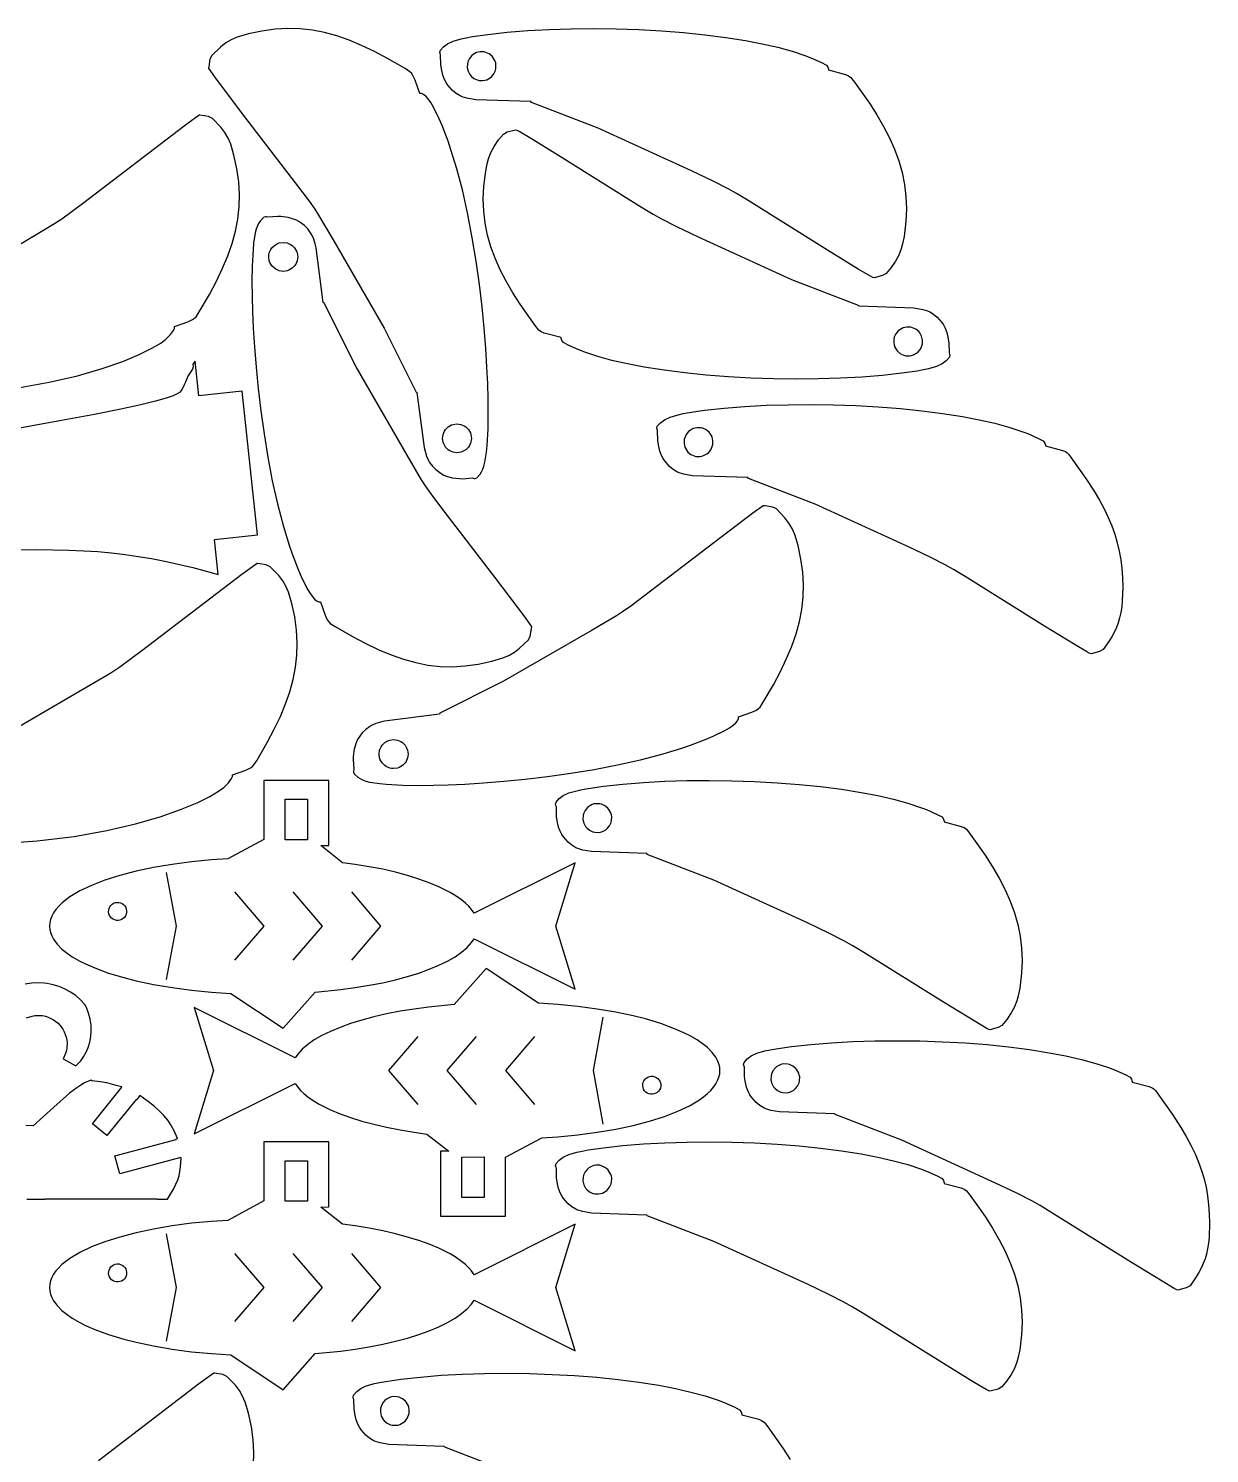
# Model space of a CAD drawing. Header units: millimetres. Extents: x 5 to 593, y 5 to 395.
# Drawn here: x 430.1 to 593.4, y 197.9 to 395 of the extents above; entities that cross this region are included whole.
import ezdxf

# ---------------------------------------------------------------- set-up
doc = ezdxf.new("R2010")
doc.units = ezdxf.units.MM
doc.layers.add('CUT', color=1, linetype='Continuous')
doc.layers.add('ENGRAVE', color=5, linetype='Continuous')

msp = doc.modelspace()

# ---------------------------------------------------------------- linework, layer by layer
at = {"layer": 'CUT'}
for points in [[(484.22, 386.03), (483.57, 387.87), (483.27, 388.5), (483.06, 388.8), (482.86, 389.01), (482.2, 389.45), (479.77, 390.83), (477.93, 391.8), (476.16, 392.65), (474.43, 393.38), (472.73, 393.98), (471.04, 394.44), (469.36, 394.77), (467.67, 394.95), (465.95, 395), (464.2, 394.9), (462.39, 394.65), (460.52, 394.24), (458.98, 393.79), (458.15, 393.43), (457.4, 393), (456.66, 392.43), (455.44, 391.27), (455.2, 390.76), (455.02, 389.72), (455, 389.49), (455.03, 389.41), (456.05, 387.98), (460.12, 382.6), (467.43, 373.07), (468.9, 371.11), (469.69, 370), (470.22, 369.16), (472.23, 365.75), (479.28, 353.53), (483.7, 344.72), (483.82, 344.64), (484.82, 337.06), (484.94, 336.52), (485.15, 335.86), (485.41, 335.26), (485.57, 334.98), (485.95, 334.46), (486.43, 333.98), (487.19, 333.44), (487.54, 333.24), (487.93, 333.07), (488.68, 332.87), (489.71, 332.75), (490.13, 332.73), (491.46, 332.83), (491.72, 332.76), (491.85, 332.77), (492.1, 332.85), (492.56, 333.36), (492.75, 333.67), (492.93, 334.04), (493.09, 334.47), (493.23, 335), (493.45, 336.4), (493.53, 337.3), (493.65, 339.61), (493.69, 341.7), (493.67, 343.84), (493.61, 345.86), (493.5, 348.18), (493.34, 350.75), (493.11, 353.55), (492.82, 356.51), (492.46, 359.61), (492.01, 362.8), (491.48, 366.04), (490.86, 369.28), (490.15, 372.49), (489.32, 375.61), (488.53, 378.2), (488.12, 379.4), (487.3, 381.57), (486.89, 382.52), (486.1, 384.12), (485.73, 384.76), (485.38, 385.27), (485.05, 385.65), (484.75, 385.89), (484.45, 386.01)], [(540.75, 389.26), (543.08, 388.64), (543.49, 388.47), (543.83, 388.24), (544.35, 387.57), (546.4, 384.66), (547.43, 383.05), (548.35, 381.46), (549.17, 379.87), (549.87, 378.29), (550.45, 376.69), (550.91, 375.08), (551.24, 373.44), (551.44, 371.78), (551.51, 370.07), (551.44, 368.32), (551.18, 366.25), (550.98, 365.22), (550.8, 364.52), (550.48, 363.67), (550.02, 362.84), (549.39, 361.93), (548.73, 361.11), (548.21, 360.82), (547.04, 360.51), (546.89, 360.55), (546.54, 360.73), (544.86, 361.73), (540.62, 364.34), (529.64, 371.2), (528.02, 372.18), (526.86, 372.83), (524.79, 373.89), (521.81, 375.3), (508.87, 381.22), (499.68, 384.77), (499.59, 384.88), (491.95, 385.15), (490.74, 385.36), (490.08, 385.56), (489.78, 385.69), (489.24, 386.02), (488.74, 386.44), (488.11, 387.18), (487.87, 387.52), (487.63, 387.96), (487.41, 388.55), (487.21, 389.43), (487.12, 390.02), (487.1, 391.35), (487.02, 391.54), (487, 391.7), (487.06, 391.99), (487.49, 392.48), (488.04, 392.89), (488.82, 393.26), (489.94, 393.58), (490.65, 393.73), (491.5, 393.88), (493.61, 394.19), (496.31, 394.48), (499.15, 394.72), (502.11, 394.88), (505.15, 394.97), (508.25, 395), (511.38, 394.96), (514.51, 394.85), (517.62, 394.68), (520.68, 394.45), (523.65, 394.14), (526.52, 393.77), (529.25, 393.34), (531.57, 392.89), (533.72, 392.4), (535.69, 391.86), (537.48, 391.27), (538.3, 390.96), (539.78, 390.3), (540.44, 389.95), (540.65, 389.66), (540.75, 389.36)], [(490.77, 389.6), (490.89, 389.08), (491.14, 388.62), (491.3, 388.42), (491.69, 388.1), (492.16, 387.88), (492.41, 387.82), (492.95, 387.8), (493.22, 387.84), (493.47, 387.92), (493.93, 388.17), (494.13, 388.33), (494.45, 388.73), (494.67, 389.19), (494.73, 389.45), (494.75, 389.98), (494.71, 390.25), (494.63, 390.5), (494.38, 390.96), (494.22, 391.16), (493.82, 391.48), (493.36, 391.7), (493.1, 391.76), (492.57, 391.78), (492.3, 391.74), (492.04, 391.66), (491.59, 391.41), (491.39, 391.25), (491.07, 390.85), (490.85, 390.39), (490.79, 390.13)], [(503.76, 352.25), (501.43, 352.86), (501.02, 353.03), (500.68, 353.27), (500.16, 353.93), (498.11, 356.85), (497.08, 358.45), (496.16, 360.05), (495.34, 361.63), (494.64, 363.22), (494.06, 364.81), (493.6, 366.43), (493.27, 368.06), (493.07, 369.73), (493, 371.44), (493.07, 373.19), (493.33, 375.26), (493.53, 376.29), (493.72, 376.99), (494.03, 377.83), (494.49, 378.67), (495.12, 379.58), (495.78, 380.39), (496.3, 380.69), (497.47, 381), (497.62, 380.96), (497.97, 380.78), (499.65, 379.78), (503.89, 377.17), (514.87, 370.3), (516.49, 369.33), (517.65, 368.68), (519.72, 367.61), (522.7, 366.2), (535.64, 360.29), (544.83, 356.74), (544.92, 356.63), (552.56, 356.36), (553.77, 356.15), (554.43, 355.94), (554.73, 355.81), (555.27, 355.49), (555.77, 355.06), (556.4, 354.33), (556.64, 353.99), (556.88, 353.55), (557.1, 352.95), (557.3, 352.08), (557.39, 351.49), (557.41, 350.15), (557.49, 349.97), (557.51, 349.8), (557.45, 349.52), (557.02, 349.03), (556.47, 348.61), (555.69, 348.25), (554.57, 347.93), (553.86, 347.77), (553.01, 347.62), (550.9, 347.32), (548.2, 347.02), (545.36, 346.79), (542.4, 346.63), (539.36, 346.53), (536.26, 346.51), (533.13, 346.55), (530, 346.65), (526.89, 346.82), (523.83, 347.06), (520.86, 347.36), (517.99, 347.73), (515.26, 348.17), (512.94, 348.61), (510.79, 349.1), (508.82, 349.64), (507.03, 350.23), (506.21, 350.54), (504.73, 351.2), (504.07, 351.55), (503.86, 351.85), (503.76, 352.15)], [(470.47, 315.69), (471.12, 313.86), (471.42, 313.22), (471.63, 312.93), (471.83, 312.72), (472.49, 312.28), (474.92, 310.89), (476.75, 309.92), (478.53, 309.07), (480.26, 308.35), (481.96, 307.75), (483.65, 307.29), (485.33, 306.96), (487.02, 306.77), (488.74, 306.73), (490.49, 306.83), (492.3, 307.08), (494.17, 307.48), (495.71, 307.94), (496.54, 308.29), (497.29, 308.73), (498.02, 309.29), (499.25, 310.46), (499.49, 310.97), (499.67, 312), (499.69, 312.24), (499.66, 312.32), (498.64, 313.75), (494.57, 319.12), (487.26, 328.66), (485.79, 330.62), (485, 331.73), (484.47, 332.57), (482.46, 335.97), (475.4, 348.2), (470.99, 357), (470.87, 357.08), (469.87, 364.67), (469.74, 365.2), (469.54, 365.87), (469.28, 366.47), (469.12, 366.75), (468.74, 367.27), (468.25, 367.75), (467.5, 368.29), (467.15, 368.48), (466.76, 368.65), (466.01, 368.86), (464.98, 368.98), (464.56, 369), (463.22, 368.9), (462.97, 368.96), (462.84, 368.96), (462.59, 368.88), (462.13, 368.36), (461.93, 368.05), (461.76, 367.69), (461.6, 367.25), (461.46, 366.73), (461.24, 365.33), (461.16, 364.43), (461.04, 362.12), (461, 360.03), (461.02, 357.88), (461.08, 355.87), (461.19, 353.55), (461.35, 350.97), (461.58, 348.18), (461.87, 345.21), (462.23, 342.11), (462.67, 338.92), (463.2, 335.69), (463.82, 332.45), (464.54, 329.24), (465.36, 326.11), (466.16, 323.53), (466.57, 322.33), (467.39, 320.16), (467.8, 319.21), (468.59, 317.6), (468.96, 316.97), (469.31, 316.46), (469.64, 316.08), (469.94, 315.84), (470.24, 315.72)], [(465.33, 365.41), (465.86, 365.34), (466.33, 365.14), (466.55, 365), (466.91, 364.64), (467.17, 364.19), (467.25, 363.95), (467.33, 363.41), (467.31, 363.14), (467.25, 362.88), (467.05, 362.4), (466.91, 362.19), (466.55, 361.83), (466.1, 361.57), (465.86, 361.49), (465.33, 361.41), (465.05, 361.43), (464.79, 361.49), (464.32, 361.69), (464.1, 361.83), (463.74, 362.19), (463.48, 362.64), (463.4, 362.88), (463.33, 363.41), (463.34, 363.69), (463.4, 363.95), (463.6, 364.42), (463.74, 364.64), (464.1, 365), (464.55, 365.26), (464.79, 365.34)], [(553.74, 351.91), (553.62, 352.43), (553.37, 352.89), (553.21, 353.08), (552.82, 353.41), (552.35, 353.62), (552.1, 353.69), (551.56, 353.71), (551.29, 353.66), (551.04, 353.58), (550.58, 353.34), (550.38, 353.17), (550.06, 352.78), (549.84, 352.31), (549.78, 352.06), (549.76, 351.52), (549.81, 351.25), (549.88, 351), (550.13, 350.54), (550.29, 350.35), (550.69, 350.02), (551.15, 349.81), (551.41, 349.74), (551.94, 349.72), (552.21, 349.77), (552.47, 349.85), (552.92, 350.09), (553.12, 350.26), (553.45, 350.65), (553.66, 351.12), (553.72, 351.37)], [(570.75, 337.26), (573.08, 336.64), (573.49, 336.47), (573.76, 336.3), (573.96, 336.1), (574.3, 335.63), (576.31, 332.78), (577.47, 330.99), (578.21, 329.74), (578.86, 328.54), (579.43, 327.35), (579.92, 326.19), (580.33, 325.04), (580.68, 323.88), (580.95, 322.72), (581.16, 321.53), (581.31, 320.31), (581.39, 319.06), (581.43, 317.75), (581.36, 315.83), (581.28, 314.99), (581.16, 314.21), (581, 313.49), (580.81, 312.81), (580.57, 312.17), (580.29, 311.55), (579.97, 310.94), (579.6, 310.34), (578.73, 309.11), (578.21, 308.82), (577.04, 308.51), (576.89, 308.55), (576.54, 308.73), (574.86, 309.73), (570.62, 312.34), (559.64, 319.2), (558.02, 320.18), (556.86, 320.83), (554.79, 321.89), (551.81, 323.3), (538.87, 329.22), (529.68, 332.77), (529.59, 332.88), (521.95, 333.15), (520.74, 333.36), (520.08, 333.56), (519.78, 333.69), (519.24, 334.02), (518.73, 334.44), (518.11, 335.18), (517.87, 335.52), (517.63, 335.96), (517.41, 336.55), (517.21, 337.43), (517.12, 338.02), (517.1, 339.35), (517.02, 339.56), (517, 339.7), (517.06, 339.99), (517.49, 340.48), (518.04, 340.89), (518.82, 341.26), (519.94, 341.58), (520.65, 341.73), (521.49, 341.88), (523.61, 342.19), (526.31, 342.48), (529.15, 342.72), (532.1, 342.88), (535.15, 342.97), (538.25, 343), (541.38, 342.96), (544.51, 342.85), (547.62, 342.68), (550.68, 342.45), (553.65, 342.14), (556.52, 341.77), (559.25, 341.34), (561.57, 340.89), (563.72, 340.4), (565.69, 339.86), (567.48, 339.27), (568.3, 338.96), (569.78, 338.3), (570.44, 337.95), (570.65, 337.66), (570.75, 337.36)], [(489.36, 336.31), (488.83, 336.38), (488.35, 336.59), (488.14, 336.73), (487.78, 337.09), (487.52, 337.53), (487.43, 337.78), (487.36, 338.31), (487.38, 338.58), (487.43, 338.84), (487.64, 339.32), (487.78, 339.53), (488.14, 339.9), (488.58, 340.16), (488.83, 340.24), (489.36, 340.31), (489.63, 340.29), (489.89, 340.24), (490.37, 340.04), (490.59, 339.9), (490.95, 339.53), (491.21, 339.09), (491.29, 338.84), (491.36, 338.31), (491.34, 338.04), (491.29, 337.78), (491.09, 337.3), (490.95, 337.09), (490.59, 336.73), (490.14, 336.47), (489.89, 336.38)], [(520.77, 337.6), (520.89, 337.08), (521.14, 336.62), (521.3, 336.42), (521.69, 336.1), (522.16, 335.88), (522.41, 335.82), (522.95, 335.8), (523.22, 335.84), (523.47, 335.92), (523.93, 336.17), (524.13, 336.33), (524.45, 336.73), (524.67, 337.19), (524.73, 337.45), (524.75, 337.98), (524.7, 338.25), (524.63, 338.5), (524.38, 338.96), (524.22, 339.16), (523.82, 339.48), (523.36, 339.7), (523.1, 339.76), (522.57, 339.78), (522.3, 339.74), (522.04, 339.66), (521.59, 339.41), (521.39, 339.25), (521.06, 338.85), (520.85, 338.39), (520.79, 338.13)], [(528.31, 299.78), (530.14, 300.43), (530.78, 300.73), (531.07, 300.94), (531.28, 301.14), (531.72, 301.8), (533.11, 304.23), (534.08, 306.07), (534.93, 307.84), (535.65, 309.57), (536.25, 311.27), (536.71, 312.96), (537.04, 314.64), (537.23, 316.33), (537.27, 318.05), (537.17, 319.8), (536.92, 321.61), (536.52, 323.48), (536.06, 325.02), (535.71, 325.85), (535.27, 326.6), (534.71, 327.34), (533.54, 328.56), (533.03, 328.8), (532, 328.98), (531.76, 329), (531.68, 328.97), (530.25, 327.95), (524.88, 323.88), (515.34, 316.57), (513.38, 315.1), (512.27, 314.31), (511.43, 313.78), (508.03, 311.77), (495.8, 304.72), (487, 300.3), (486.92, 300.18), (479.33, 299.18), (478.8, 299.06), (478.13, 298.85), (477.53, 298.59), (477.25, 298.43), (476.73, 298.05), (476.25, 297.57), (475.71, 296.81), (475.52, 296.46), (475.35, 296.07), (475.14, 295.32), (475.02, 294.29), (475, 293.87), (475.1, 292.54), (475.04, 292.28), (475.04, 292.15), (475.12, 291.9), (475.64, 291.44), (475.95, 291.25), (476.31, 291.07), (476.75, 290.91), (477.27, 290.77), (478.67, 290.55), (479.57, 290.47), (481.88, 290.35), (483.97, 290.31), (486.12, 290.33), (488.13, 290.39), (490.45, 290.5), (493.03, 290.66), (495.82, 290.89), (498.79, 291.18), (501.89, 291.54), (505.08, 291.99), (508.31, 292.52), (511.55, 293.14), (514.76, 293.85), (517.89, 294.68), (520.47, 295.47), (521.67, 295.88), (523.84, 296.7), (524.79, 297.11), (526.4, 297.9), (527.03, 298.27), (527.54, 298.62), (527.92, 298.95), (528.16, 299.25), (528.28, 299.55)], [(478.59, 294.64), (478.66, 295.17), (478.86, 295.65), (479, 295.86), (479.36, 296.22), (479.81, 296.48), (480.05, 296.57), (480.59, 296.64), (480.86, 296.62), (481.12, 296.57), (481.6, 296.36), (481.81, 296.22), (482.17, 295.86), (482.43, 295.42), (482.51, 295.17), (482.59, 294.64), (482.57, 294.37), (482.51, 294.11), (482.31, 293.63), (482.17, 293.41), (481.81, 293.05), (481.36, 292.79), (481.12, 292.71), (480.59, 292.64), (480.31, 292.66), (480.05, 292.71), (479.58, 292.91), (479.36, 293.05), (479, 293.41), (478.74, 293.86), (478.66, 294.11)], [(457.65, 280.15), (455.43, 280), (452.65, 279.74), (449.96, 279.38), (447.4, 278.95), (444.98, 278.43), (442.73, 277.84), (440.68, 277.19), (438.83, 276.48), (437.22, 275.71), (436.5, 275.3), (435.84, 274.89), (435.26, 274.47), (434.73, 274.04), (434.28, 273.6), (433.89, 273.15), (433.57, 272.7), (433.32, 272.24), (433.14, 271.78), (433.04, 271.32), (433, 270.86), (433.04, 270.4), (433.14, 269.94), (433.32, 269.48), (433.57, 269.02), (434.07, 268.35), (434.73, 267.68), (435.26, 267.25), (436.16, 266.62), (437.22, 266.01), (437.99, 265.62), (439.27, 265.06), (441.17, 264.36), (443.28, 263.72), (444.98, 263.29), (447.4, 262.77), (449.96, 262.34), (452.65, 261.98), (455.43, 261.71), (458.08, 261.54), (465.32, 256.72), (469.76, 261.71), (473.29, 262.06), (475.3, 262.34), (477.23, 262.66), (479.09, 263.02), (480.86, 263.43), (482.52, 263.87), (484.09, 264.36), (485.53, 264.88), (486.85, 265.43), (488.04, 266.01), (489.09, 266.62), (490, 267.25), (490.76, 267.9), (491.37, 268.57), (491.73, 269.1), (505.72, 262.11), (503.03, 270.86), (505.72, 279.61), (491.73, 272.62), (491.37, 273.15), (490.98, 273.6), (490.52, 274.04), (490, 274.47), (489.09, 275.1), (488.41, 275.51), (486.85, 276.29), (485.53, 276.84), (484.09, 277.36), (482.52, 277.84), (480.86, 278.29), (479.09, 278.7), (477.23, 279.06), (475.3, 279.38), (473.53, 279.62), (470.51, 281.99), (471.64, 282), (471.64, 290.96), (471.64, 291), (471.6, 291), (462.64, 291), (462.64, 282.84)], [(556.75, 285.26), (559.08, 284.64), (559.49, 284.47), (559.83, 284.24), (560.35, 283.57), (562.4, 280.66), (563.43, 279.05), (564.35, 277.46), (565.17, 275.87), (565.87, 274.29), (566.45, 272.69), (566.91, 271.08), (567.24, 269.44), (567.44, 267.78), (567.51, 266.07), (567.44, 264.32), (567.18, 262.25), (566.98, 261.22), (566.8, 260.52), (566.48, 259.67), (566.02, 258.84), (565.39, 257.93), (564.73, 257.11), (564.21, 256.82), (563.04, 256.51), (562.89, 256.55), (562.54, 256.73), (560.86, 257.73), (556.62, 260.34), (545.64, 267.2), (544.02, 268.18), (542.86, 268.83), (540.79, 269.89), (537.81, 271.3), (524.87, 277.22), (515.68, 280.77), (515.59, 280.88), (507.95, 281.15), (506.74, 281.36), (506.08, 281.56), (505.78, 281.69), (505.24, 282.02), (504.74, 282.44), (504.11, 283.18), (503.87, 283.52), (503.63, 283.96), (503.41, 284.55), (503.21, 285.43), (503.12, 286.02), (503.1, 287.35), (503.02, 287.54), (503, 287.7), (503.06, 287.99), (503.49, 288.48), (504.04, 288.89), (504.82, 289.26), (505.94, 289.58), (506.65, 289.73), (507.5, 289.88), (509.61, 290.19), (512.31, 290.48), (515.15, 290.72), (518.11, 290.88), (521.15, 290.97), (524.25, 291), (527.38, 290.96), (530.51, 290.85), (533.62, 290.68), (536.68, 290.45), (539.65, 290.14), (542.52, 289.77), (545.25, 289.34), (547.57, 288.89), (549.72, 288.4), (551.69, 287.86), (553.48, 287.27), (554.3, 286.96), (555.78, 286.3), (556.44, 285.95), (556.65, 285.66), (556.75, 285.36)], [(468.69, 282.8), (465.59, 282.8), (465.59, 288.4), (468.69, 288.4)], [(506.77, 285.6), (506.89, 285.08), (507.14, 284.62), (507.3, 284.42), (507.69, 284.1), (508.16, 283.88), (508.41, 283.82), (508.95, 283.8), (509.22, 283.84), (509.47, 283.92), (509.93, 284.17), (510.13, 284.33), (510.45, 284.73), (510.67, 285.19), (510.73, 285.45), (510.75, 285.98), (510.71, 286.25), (510.63, 286.5), (510.38, 286.96), (510.22, 287.16), (509.82, 287.48), (509.36, 287.7), (509.1, 287.76), (508.57, 287.78), (508.3, 287.74), (508.04, 287.66), (507.59, 287.41), (507.39, 287.25), (507.07, 286.85), (506.85, 286.39), (506.79, 286.13)], [(443.67, 272.72), (443.61, 272.48), (443.51, 272.25), (443.37, 272.06), (443.19, 271.89), (442.98, 271.76), (442.75, 271.67), (442.51, 271.63), (442.26, 271.64), (442.03, 271.7), (441.8, 271.8), (441.6, 271.94), (441.44, 272.12), (441.31, 272.33), (441.22, 272.56), (441.18, 272.8), (441.19, 273.04), (441.24, 273.28), (441.34, 273.5), (441.49, 273.7), (441.67, 273.87), (441.87, 274), (442.1, 274.09), (442.35, 274.13), (442.59, 274.12), (442.83, 274.06), (443.05, 273.96), (443.25, 273.82), (443.42, 273.64), (443.55, 273.43), (443.63, 273.2), (443.67, 272.96)], [(501.07, 241.57), (503.29, 241.71), (506.08, 241.98), (508.76, 242.34), (511.33, 242.77), (513.74, 243.29), (515.99, 243.87), (518.05, 244.53), (519.89, 245.24), (521.51, 246.01), (522.22, 246.42), (522.88, 246.83), (523.47, 247.25), (523.99, 247.68), (524.45, 248.12), (524.84, 248.57), (525.15, 249.02), (525.4, 249.48), (525.58, 249.94), (525.69, 250.4), (525.72, 250.86), (525.69, 251.32), (525.58, 251.78), (525.4, 252.24), (525.15, 252.7), (524.65, 253.37), (523.99, 254.04), (523.47, 254.47), (522.56, 255.1), (521.51, 255.71), (520.73, 256.1), (519.45, 256.66), (517.55, 257.36), (515.45, 258), (513.74, 258.43), (511.33, 258.95), (508.76, 259.38), (506.08, 259.74), (503.29, 260), (500.64, 260.17), (493.4, 265), (488.97, 260.01), (485.43, 259.65), (483.43, 259.38), (481.49, 259.06), (479.63, 258.7), (477.87, 258.29), (476.2, 257.84), (474.64, 257.36), (473.19, 256.84), (471.87, 256.29), (470.68, 255.71), (469.63, 255.1), (468.72, 254.47), (467.96, 253.82), (467.36, 253.15), (466.99, 252.62), (453, 259.61), (455.69, 250.86), (453, 242.11), (466.99, 249.1), (467.36, 248.57), (467.74, 248.12), (468.2, 247.68), (468.72, 247.25), (469.63, 246.62), (470.32, 246.21), (471.87, 245.43), (473.19, 244.88), (474.64, 244.36), (476.2, 243.87), (477.87, 243.43), (479.63, 243.02), (481.49, 242.66), (483.43, 242.34), (485.19, 242.09), (488.21, 239.73), (487.09, 239.72), (487.08, 230.76), (487.09, 230.72), (487.12, 230.72), (496.08, 230.72), (496.08, 238.88)], [(582.75, 249.26), (585.08, 248.64), (585.49, 248.47), (585.76, 248.3), (585.96, 248.1), (586.3, 247.63), (588.31, 244.78), (589.47, 242.99), (590.21, 241.74), (590.86, 240.54), (591.43, 239.35), (591.92, 238.19), (592.33, 237.04), (592.68, 235.88), (592.95, 234.72), (593.16, 233.53), (593.31, 232.31), (593.39, 231.06), (593.43, 229.75), (593.36, 227.83), (593.28, 226.99), (593.16, 226.21), (593, 225.49), (592.81, 224.81), (592.57, 224.17), (592.29, 223.55), (591.97, 222.94), (591.6, 222.34), (590.73, 221.11), (590.21, 220.82), (589.04, 220.51), (588.89, 220.55), (588.54, 220.73), (586.86, 221.73), (582.62, 224.34), (571.64, 231.2), (570.02, 232.18), (568.86, 232.83), (566.79, 233.89), (563.81, 235.3), (550.87, 241.22), (541.68, 244.77), (541.59, 244.88), (533.95, 245.15), (532.74, 245.36), (532.08, 245.56), (531.78, 245.69), (531.24, 246.02), (530.73, 246.44), (530.11, 247.18), (529.87, 247.52), (529.63, 247.96), (529.41, 248.55), (529.21, 249.43), (529.12, 250.02), (529.1, 251.35), (529.02, 251.56), (529, 251.7), (529.06, 251.99), (529.49, 252.48), (530.04, 252.89), (530.82, 253.26), (531.94, 253.58), (532.65, 253.73), (533.49, 253.88), (535.61, 254.19), (538.31, 254.48), (541.15, 254.72), (544.1, 254.88), (547.15, 254.97), (550.25, 255), (553.38, 254.96), (556.51, 254.85), (559.62, 254.68), (562.68, 254.45), (565.65, 254.14), (568.52, 253.77), (571.25, 253.34), (573.57, 252.89), (575.72, 252.4), (577.69, 251.86), (579.48, 251.27), (580.3, 250.96), (581.78, 250.3), (582.44, 249.95), (582.65, 249.66), (582.75, 249.36)], [(532.77, 249.6), (532.89, 249.08), (533.14, 248.62), (533.3, 248.42), (533.69, 248.1), (534.16, 247.88), (534.41, 247.82), (534.95, 247.8), (535.22, 247.84), (535.47, 247.92), (535.93, 248.17), (536.13, 248.33), (536.45, 248.73), (536.67, 249.19), (536.73, 249.45), (536.75, 249.98), (536.7, 250.25), (536.63, 250.5), (536.38, 250.96), (536.22, 251.16), (535.82, 251.48), (535.36, 251.7), (535.1, 251.76), (534.57, 251.78), (534.3, 251.74), (534.04, 251.66), (533.59, 251.41), (533.39, 251.25), (533.06, 250.85), (532.85, 250.39), (532.79, 250.13)], [(515.06, 249), (515.11, 249.24), (515.21, 249.46), (515.36, 249.66), (515.54, 249.83), (515.74, 249.96), (515.97, 250.05), (516.21, 250.09), (516.46, 250.08), (516.7, 250.02), (516.92, 249.92), (517.12, 249.78), (517.29, 249.6), (517.42, 249.39), (517.5, 249.16), (517.54, 248.92), (517.54, 248.68), (517.48, 248.44), (517.38, 248.21), (517.24, 248.02), (517.06, 247.85), (516.85, 247.72), (516.62, 247.63), (516.38, 247.59), (516.13, 247.6), (515.89, 247.66), (515.67, 247.76), (515.47, 247.9), (515.3, 248.08), (515.17, 248.29), (515.09, 248.52), (515.05, 248.76)], [(457.65, 230.15), (455.43, 230), (452.65, 229.74), (449.96, 229.38), (447.4, 228.95), (444.98, 228.43), (442.73, 227.84), (440.68, 227.19), (438.83, 226.48), (437.22, 225.71), (436.5, 225.3), (435.84, 224.89), (435.26, 224.47), (434.73, 224.04), (434.28, 223.6), (433.89, 223.15), (433.57, 222.7), (433.32, 222.24), (433.14, 221.78), (433.04, 221.32), (433, 220.86), (433.04, 220.4), (433.14, 219.94), (433.32, 219.48), (433.57, 219.02), (434.07, 218.35), (434.73, 217.68), (435.26, 217.25), (436.16, 216.62), (437.22, 216.01), (437.99, 215.62), (439.27, 215.06), (441.17, 214.36), (443.28, 213.72), (444.98, 213.29), (447.4, 212.77), (449.96, 212.34), (452.65, 211.98), (455.43, 211.71), (458.08, 211.54), (465.32, 206.72), (469.76, 211.71), (473.29, 212.06), (475.3, 212.34), (477.23, 212.66), (479.09, 213.02), (480.86, 213.43), (482.52, 213.87), (484.09, 214.36), (485.53, 214.88), (486.85, 215.43), (488.04, 216.01), (489.09, 216.62), (490, 217.25), (490.76, 217.9), (491.37, 218.57), (491.73, 219.1), (505.72, 212.11), (503.03, 220.86), (505.72, 229.61), (491.73, 222.62), (491.37, 223.15), (490.98, 223.6), (490.52, 224.04), (490, 224.47), (489.09, 225.1), (488.41, 225.51), (486.85, 226.29), (485.53, 226.84), (484.09, 227.36), (482.52, 227.84), (480.86, 228.29), (479.09, 228.7), (477.23, 229.06), (475.3, 229.38), (473.53, 229.62), (470.51, 231.99), (471.64, 232), (471.64, 240.96), (471.64, 241), (471.6, 241), (462.64, 241), (462.64, 232.84)], [(556.75, 235.26), (559.08, 234.64), (559.49, 234.47), (559.83, 234.24), (560.35, 233.57), (562.4, 230.66), (563.43, 229.05), (564.35, 227.46), (565.17, 225.87), (565.87, 224.29), (566.45, 222.69), (566.91, 221.08), (567.24, 219.44), (567.44, 217.78), (567.51, 216.07), (567.44, 214.32), (567.18, 212.25), (566.98, 211.22), (566.8, 210.52), (566.48, 209.67), (566.02, 208.84), (565.39, 207.93), (564.73, 207.11), (564.21, 206.82), (563.04, 206.51), (562.89, 206.55), (562.54, 206.73), (560.86, 207.73), (556.62, 210.34), (545.64, 217.2), (544.02, 218.18), (542.86, 218.83), (540.79, 219.89), (537.81, 221.3), (524.87, 227.22), (515.68, 230.77), (515.59, 230.88), (507.95, 231.15), (506.74, 231.36), (506.08, 231.56), (505.78, 231.69), (505.24, 232.02), (504.74, 232.44), (504.11, 233.18), (503.87, 233.52), (503.63, 233.96), (503.41, 234.55), (503.21, 235.43), (503.12, 236.02), (503.1, 237.35), (503.02, 237.54), (503, 237.7), (503.06, 237.99), (503.49, 238.48), (504.04, 238.89), (504.82, 239.26), (505.94, 239.58), (506.65, 239.73), (507.5, 239.88), (509.61, 240.19), (512.31, 240.48), (515.15, 240.72), (518.11, 240.88), (521.15, 240.97), (524.25, 241), (527.38, 240.96), (530.51, 240.85), (533.62, 240.68), (536.68, 240.45), (539.65, 240.14), (542.52, 239.77), (545.25, 239.34), (547.57, 238.89), (549.72, 238.4), (551.69, 237.86), (553.48, 237.27), (554.3, 236.96), (555.78, 236.3), (556.44, 235.95), (556.65, 235.66), (556.75, 235.36)], [(490.03, 238.91), (493.13, 238.92), (493.13, 233.32), (490.03, 233.32)], [(468.69, 232.8), (465.59, 232.8), (465.59, 238.4), (468.69, 238.4)], [(506.77, 235.6), (506.89, 235.08), (507.14, 234.62), (507.3, 234.42), (507.69, 234.1), (508.16, 233.88), (508.41, 233.82), (508.95, 233.8), (509.22, 233.84), (509.47, 233.92), (509.93, 234.17), (510.13, 234.33), (510.45, 234.73), (510.67, 235.19), (510.73, 235.45), (510.75, 235.98), (510.71, 236.25), (510.63, 236.5), (510.38, 236.96), (510.22, 237.16), (509.82, 237.48), (509.36, 237.7), (509.1, 237.76), (508.57, 237.78), (508.3, 237.74), (508.04, 237.66), (507.59, 237.41), (507.39, 237.25), (507.07, 236.85), (506.85, 236.39), (506.79, 236.13)], [(443.67, 222.72), (443.61, 222.48), (443.51, 222.25), (443.37, 222.06), (443.19, 221.89), (442.98, 221.76), (442.75, 221.67), (442.51, 221.63), (442.26, 221.64), (442.03, 221.7), (441.8, 221.8), (441.6, 221.94), (441.44, 222.12), (441.31, 222.33), (441.22, 222.56), (441.18, 222.8), (441.19, 223.04), (441.24, 223.28), (441.34, 223.5), (441.49, 223.7), (441.67, 223.87), (441.87, 224), (442.1, 224.09), (442.35, 224.13), (442.59, 224.12), (442.83, 224.06), (443.05, 223.96), (443.25, 223.82), (443.42, 223.64), (443.55, 223.43), (443.63, 223.2), (443.67, 222.96)], [(478.77, 203.6), (478.89, 203.08), (479.14, 202.62), (479.3, 202.42), (479.69, 202.1), (480.16, 201.88), (480.41, 201.82), (480.95, 201.8), (481.22, 201.84), (481.47, 201.92), (481.93, 202.17), (482.13, 202.33), (482.45, 202.73), (482.67, 203.19), (482.73, 203.45), (482.75, 203.98), (482.71, 204.25), (482.63, 204.5), (482.38, 204.96), (482.22, 205.16), (481.82, 205.48), (481.36, 205.7), (481.1, 205.76), (480.57, 205.78), (480.3, 205.74), (480.04, 205.66), (479.59, 205.41), (479.39, 205.25), (479.07, 204.85), (478.85, 204.39), (478.79, 204.13)]]:
    msp.add_lwpolyline(points, close=True, dxfattribs=at)
for points in [[(428.41, 345.26), (432.94, 346.06), (436.9, 346.98), (440.29, 347.96), (443.13, 348.96), (445.41, 349.91), (447.16, 350.77), (448.39, 351.49), (449.1, 352.01), (449.75, 352.67), (450.17, 353.25), (450.3, 353.56), (450.31, 353.78), (452.14, 354.43), (452.78, 354.73), (453.07, 354.94), (453.28, 355.14), (453.72, 355.8), (455.11, 358.23), (456.08, 360.07), (456.93, 361.84), (457.65, 363.57), (458.25, 365.27), (458.71, 366.96), (459.04, 368.64), (459.23, 370.33), (459.27, 372.05), (459.17, 373.8), (458.92, 375.61), (458.52, 377.48), (458.06, 379.02), (457.71, 379.85), (457.27, 380.6), (456.71, 381.34), (455.54, 382.56), (454.99, 382.81), (453.81, 383), (453.73, 382.99), (453.4, 382.78), (451.62, 381.48), (437.77, 370.9), (434.72, 368.65), (433.48, 367.85), (429.08, 365.23)], [(425.92, 322.91), (431.2, 322.94), (435.69, 322.86), (437.74, 322.77), (439.71, 322.64), (441.6, 322.47), (443.45, 322.25), (445.27, 321.98), (447.1, 321.67), (448.94, 321.31), (452.81, 320.43), (454.87, 319.91), (456.34, 319.49), (455.82, 324.3), (461.78, 324.95), (459.63, 344.83), (453.66, 344.19), (453.14, 349), (452.85, 348.58), (452.87, 348.19), (452.77, 347.89), (452.15, 346.92), (451.83, 346.09), (451.62, 345.73), (451.3, 345.04), (451, 344.67), (450.67, 344.45), (450.09, 344.19), (449.13, 343.86), (447.68, 343.46), (445.62, 342.97), (442.85, 342.36), (439.24, 341.63), (434.68, 340.76), (422.26, 338.53)], [(425.58, 282.21), (431.29, 282.63), (436.41, 283.26), (440.94, 284.06), (444.9, 284.98), (448.29, 285.96), (451.13, 286.96), (453.41, 287.91), (455.16, 288.77), (456.39, 289.49), (457.1, 290.01), (457.75, 290.67), (458.17, 291.25), (458.3, 291.56), (458.31, 291.78), (460.14, 292.43), (460.78, 292.73), (461.07, 292.94), (461.28, 293.14), (461.72, 293.8), (463.11, 296.23), (464.08, 298.07), (464.93, 299.84), (465.65, 301.57), (466.25, 303.27), (466.71, 304.96), (467.04, 306.64), (467.23, 308.33), (467.27, 310.05), (467.17, 311.8), (466.92, 313.61), (466.52, 315.48), (466.06, 317.02), (465.71, 317.85), (465.27, 318.6), (464.71, 319.34), (463.54, 320.56), (462.99, 320.81), (461.81, 321), (461.73, 320.99), (461.4, 320.78), (459.62, 319.48), (445.77, 308.9), (442.72, 306.65), (441.48, 305.85), (437.08, 303.23), (425.8, 296.72)], [(429.84, 258.16), (430.59, 258.41), (430.99, 258.47), (431.4, 258.5), (432.04, 258.46), (432.44, 258.37), (432.84, 258.25), (433.54, 257.9), (433.88, 257.67), (434.19, 257.41), (434.63, 256.93), (434.86, 256.59), (435.05, 256.23), (435.32, 255.49), (435.4, 255.09), (435.44, 254.68), (435.42, 254.03), (435.35, 253.63), (435.24, 253.23), (434.91, 252.5), (436.64, 251.5), (437.33, 252.21), (437.73, 252.77), (438.08, 253.39), (438.37, 254.06), (438.59, 254.8), (438.73, 255.56), (438.78, 256.35), (438.75, 257.14), (438.63, 257.97), (438.41, 258.79), (438.1, 259.61), (437.91, 260.02), (437.3, 260.66), (436.64, 261.23), (435.93, 261.72), (435.16, 262.14), (434.36, 262.48), (433.53, 262.74), (432.69, 262.91), (432.26, 262.96), (431.39, 263), (430.52, 262.95), (429.66, 262.81)], [(429.86, 233.1), (432.4, 233.1), (432.4, 233.14), (447.95, 233.14), (447.96, 233.09), (449.32, 233.09), (450.14, 234.46), (450.49, 235.14), (450.74, 235.74), (450.92, 236.32), (451.04, 236.91), (451.12, 237.56), (451.2, 238.75), (451.18, 238.83), (442.72, 236.56), (442.06, 239.06), (450.51, 241.33), (450.5, 241.41), (450.73, 241.47), (450.24, 242.51), (449.79, 243.34), (449.35, 244.01), (448.84, 244.64), (448.23, 245.27), (447.47, 245.93), (446.52, 246.67), (445.51, 247.4), (445.08, 246.87), (445.02, 246.92), (440.95, 241.9), (438.94, 243.52), (443.01, 248.55), (442.94, 248.6), (442.24, 248.81), (440.93, 249.16), (440.01, 249.33), (438.87, 249.46), (438.74, 249.52), (437.84, 249.16), (437.18, 248.77), (436.78, 248.5), (435.79, 247.72), (433.59, 245.82), (430.73, 243.21), (429.75, 243.26)], [(461.23, 196.33), (461.27, 198.05), (461.17, 199.8), (460.92, 201.61), (460.52, 203.48), (460.06, 205.02), (459.71, 205.85), (459.27, 206.6), (458.71, 207.34), (457.54, 208.56), (456.99, 208.81), (455.81, 209), (455.73, 208.99), (455.4, 208.78), (453.62, 207.48), (439.77, 196.9)], [(496.87, 195.22), (487.68, 198.77), (487.59, 198.88), (479.95, 199.15), (478.74, 199.36), (478.08, 199.56), (477.78, 199.69), (477.24, 200.02), (476.74, 200.44), (476.11, 201.18), (475.87, 201.52), (475.63, 201.96), (475.41, 202.55), (475.21, 203.43), (475.12, 204.02), (475.1, 205.35), (475.02, 205.54), (475, 205.7), (475.06, 205.99), (475.49, 206.48), (476.04, 206.89), (476.82, 207.26), (477.94, 207.58), (478.65, 207.73), (479.5, 207.88), (481.61, 208.19), (484.31, 208.48), (487.15, 208.72), (490.11, 208.88), (493.15, 208.97), (496.25, 209), (499.38, 208.96), (502.51, 208.85), (505.62, 208.68), (508.68, 208.45), (511.65, 208.14), (514.52, 207.77), (517.25, 207.34), (519.57, 206.89), (521.72, 206.4), (523.69, 205.86), (525.48, 205.27), (526.3, 204.96), (527.78, 204.3), (528.44, 203.95), (528.65, 203.66), (528.75, 203.36), (528.75, 203.26), (531.08, 202.64), (531.49, 202.47), (531.83, 202.24), (532.35, 201.57), (534.4, 198.66), (535.43, 197.05)]]:
    msp.add_lwpolyline(points, dxfattribs=at)
at = {"layer": 'ENGRAVE'}
for points in [[(449.16, 278.27), (450.51, 270.86), (449.16, 263.45)], [(458.59, 275.57), (462.63, 270.86), (458.59, 266.15)], [(466.67, 275.57), (470.71, 270.86), (466.67, 266.15)], [(474.75, 275.57), (478.79, 270.86), (474.75, 266.15)], [(509.56, 243.45), (508.22, 250.86), (509.56, 258.27)], [(483.97, 246.15), (479.93, 250.86), (483.97, 255.57)], [(492.05, 246.15), (488.01, 250.86), (492.05, 255.57)], [(500.14, 246.15), (496.1, 250.86), (500.14, 255.57)], [(449.16, 228.27), (450.51, 220.86), (449.16, 213.45)], [(458.59, 225.57), (462.63, 220.86), (458.59, 216.15)], [(466.67, 225.57), (470.71, 220.86), (466.67, 216.15)], [(474.75, 225.57), (478.79, 220.86), (474.75, 216.15)]]:
    msp.add_lwpolyline(points, dxfattribs=at)

doc.saveas('drawing.dxf')
